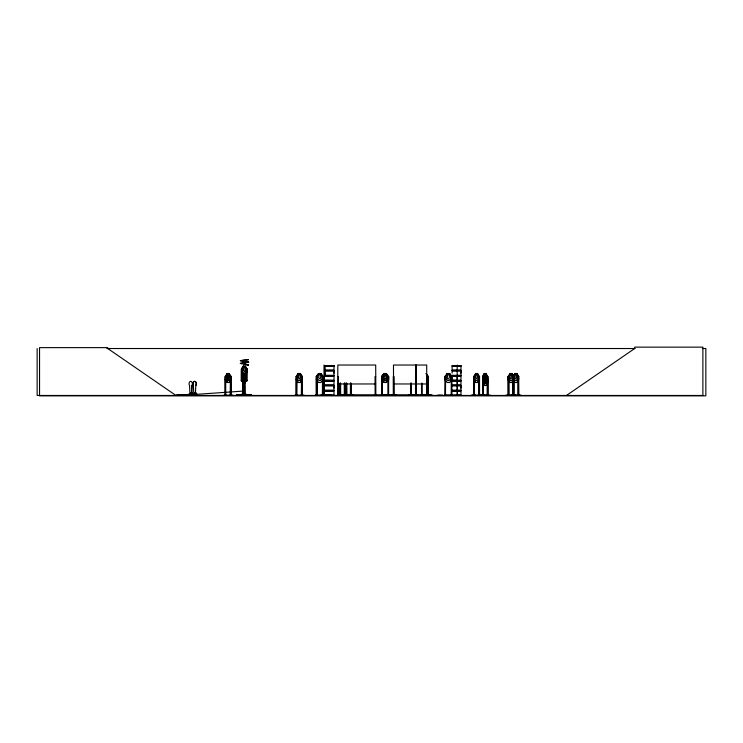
<?xml version="1.0" encoding="UTF-8"?>
<svg xmlns="http://www.w3.org/2000/svg" width="743" height="743" viewBox="0 0 743 743"><rect width="100%" height="100%" fill="white"/><g stroke="black" fill="none" stroke-linecap="round" stroke-linejoin="round"><path stroke-width="1.11" d="M325.137 375.308L325.137 370.961L333.997 370.961L333.988 375.308L325.137 375.308L325.146 373.135M333.988 388.032L333.988 385.849L325.137 385.849M333.988 373.135L333.988 370.961M460.957 388.032L460.957 385.849L452.106 385.849M460.957 373.135L460.957 370.961L452.106 370.961L452.115 373.135M453.759 395.452L460.855 395.369M244.076 394.607L244.094 395.462L236.079 395.304L236.618 395.137M251.394 395.462L251.422 394.672L252.007 395.434L236.125 395.23M243.137 376.376L243.063 395.462M244.967 379.478L244.298 382.506L243.518 382.506L242.85 379.478L243.593 376.506L244.419 376.302M191.016 392.963C193.672 393.716 189.446 392.898 191.527 393.381L191.88 385.431A2.368 1.653 -90 0 0 191.88 382.078A2.368 1.653 -90 0 0 189.539 382.078A2.368 1.653 -90 0 0 189.539 385.431L189.985 394.552M191.898 393.381L191.88 385.431M195.818 385.431L195.715 385.431A2.368 1.653 -90 0 0 195.715 382.078A2.368 1.653 -90 0 0 193.375 382.078A2.368 1.653 -90 0 0 193.375 385.431L193.477 385.431A2.368 1.653 -90 0 1 193.477 382.078A2.368 1.653 -90 0 1 195.818 382.078A2.368 1.653 -90 0 1 195.818 385.431L195.418 393.409C194.963 393.14 194.536 393.242 195.734 393.381M483.191 376.376L483.126 395.462L482.904 382.097M487.343 376.376L487.25 395.462M478.984 376.376L479.021 395.462M513.571 376.376L513.627 395.462M518.187 376.376L518.085 395.462M225.138 395.462L225.166 376.506L225.798 376.264M296.894 376.422L296.736 395.462M322.518 376.497L322.378 395.462M427.819 376.497L427.736 395.462M445.605 376.395L445.475 395.462M451.27 376.497L451.215 395.462M191.824 392.991L190.802 393.446M191.49 393.521L191.87 393.149L191.36 393.381M194.657 393.391L195.66 392.991M191.545 393.381L190.914 393.484L191.044 392.991M248.273 359.723L240.268 360.643L242.877 361.423M412.922 395.452L408.492 395.109L412.867 395.406M239.2 395.452L248.199 395.109M452.032 380.453L460.976 380.611M247.54 394.607L247.54 395.397M195.734 393.093L195.279 393.391M508.686 376.45L508.723 395.462M381.67 395.462L381.67 376.534L382.357 376.357M484.362 376.534L484.91 373.97L485.523 373.97L486.043 377.853L484.91 379.014L484.362 376.534L482.56 379.506L482.56 382.515L484.278 385.515L486.071 385.515L487.789 382.515L486.015 385.515M484.91 376.97L484.362 380.853L485.476 382.023L486.043 379.534L485.476 376.97L484.854 376.97M229.132 382.431L231.129 379.478L229.169 382.506L227.154 382.506L229.206 373.497L227.154 373.497L225.166 376.506L225.305 395.462L225.333 394.774M191.898 393.27L191.155 393.316M242.831 395.462L242.822 376.506L243.518 373.497L244.298 373.497L244.967 376.534L245.06 382.515L244.298 385.515M242.896 376.506L243.593 373.497M243.667 376.506L242.822 379.506L243.593 382.506M227.869 373.97L227.228 377.853L228.519 379.014L229.178 376.534L228.519 373.97L227.822 373.97M390.446 395.406L396.177 395.081M298.9 373.97L298.259 377.853L299.559 379.014L300.228 376.534L299.559 373.97L298.862 373.97M240.621 395.36L240.602 394.626M247.493 394.756L247.54 395.322M247.846 395.397L247.893 394.756M247.883 395.304C248.821 393.939 239.172 393.307 240.249 395.397M191.898 393.168L191.137 393.093M487.334 376.46L487.947 376.534L487.937 395.462M383.973 376.534L384.735 373.97L385.506 373.97L386.295 377.853L385.506 379.014L384.735 379.014L383.973 377.853M243.36 366.113L242.45 371.314L243.667 373.107L244.884 373.107L246.082 371.314L245.181 366.113M478.975 376.46L479.597 376.534M408.492 395.109L418.959 395.406M298.259 373.58L297.265 378.781L298.593 380.565L299.903 380.565L301.194 378.781L300.218 373.58L298.212 373.58L296.243 376.534L296.262 395.462M475.957 395.462L471.675 395.415L490.399 395.109M506.02 395.109L520.936 395.109M223.123 395.369L233.033 395.109M294.191 395.369L304.073 395.109M518.205 376.478L518.224 395.462M318.598 373.58L317.475 376.534L317.475 378.781L318.979 380.565L320.484 380.565L321.97 378.781L321.97 376.534L320.846 373.58L318.58 373.58L316.351 376.534L316.444 395.462M383.964 373.58L382.803 376.534L382.803 378.781L384.363 380.565L385.914 380.565L387.447 378.781L387.447 376.534L386.295 373.58L383.964 373.58L381.633 376.534L381.558 379.506L383.927 382.506L386.332 382.506L388.7 379.506L388.7 376.506L386.332 373.497L383.927 373.497L381.558 376.506M315.283 395.109L327.672 395.109M316.815 395.415L316.982 376.302M317.122 395.369L317.038 376.441L316.277 376.506L318.561 373.497L320.883 373.497L323.177 376.506L323.159 379.506L320.865 382.506L318.543 382.506L316.351 379.478M388.078 376.46L388.626 376.534L388.608 395.462M422.145 383.212L422.163 395.462L420.724 395.369L429.742 395.109M422.108 395.406L422.061 394.774M422.117 395.109L420.724 395.109M241.809 363.671L247.688 364.562M241.819 363.652L240.258 363.429L248.701 362.036M337.666 395.406L337.833 365.027L375.698 365.027L375.847 395.109M381.568 395.369L381.596 394.774M487.826 395.462L487.789 376.506L486.071 373.497L484.325 373.497L482.616 376.506L483.368 376.534M484.38 373.497L482.671 376.534L482.681 395.462L482.736 394.774L483.433 394.774M486.015 376.506L487.789 379.506L486.071 382.506L484.325 382.506L482.616 379.506L484.38 382.506M241.466 380.899L241.484 369.039L243.286 366.039L245.209 366.039L247.057 369.039L247.057 372.048L245.134 374.964M241.494 369.067L243.332 366.039M245.162 375.048L246.945 372.02M477.563 382.506L479.458 379.478L477.61 382.506L475.631 382.506L473.718 379.506L473.718 376.506L475.678 373.497L477.61 373.497L479.523 376.506L479.56 395.462M509.977 373.497L508.026 376.506L508.073 379.506L509.977 382.506M512.995 395.462L512.93 376.506L514.834 373.497L516.822 373.497M512.93 376.506L514.88 373.497M511.871 382.506L513.766 379.478M513.831 379.506L511.918 382.506L509.93 382.506M516.775 382.506L518.735 379.506L518.623 376.534L516.747 373.58L517.676 378.781L516.441 380.565L515.187 380.565L513.924 378.781L513.924 376.534L514.871 373.58L516.794 373.58M298.222 373.497L296.178 376.506L296.132 395.462M298.222 382.506L296.178 379.506L298.184 382.506L300.256 382.506L302.252 379.506L302.252 376.506L300.256 373.497L298.184 373.497M300.256 382.506L302.252 379.506M176.593 395.452L176.723 394.904L192.753 394.904L192.753 393.92L194.49 393.92L194.49 394.904M196.774 395.276L176.704 395.295L177.373 395.462M179.212 394.904L178.738 395.295M180.428 395.452L180.447 394.904M180.568 395.276L181.208 395.462M182.416 395.452L183.215 395.443L182.927 394.904M182.732 395.443L183.075 394.904M190.459 393.92L190.338 395.452M191.137 395.443L190.468 395.155M192.901 393.92L192.948 395.155L192.326 395.452M194.294 393.92L194.332 395.295M193.096 393.92L193.096 394.904L196.589 394.904L196.784 393.92L196.644 395.452M426.686 381.698L428.414 379.478M426.733 381.763L428.488 379.506L428.479 376.506L426.148 373.497M244.484 383.174L244.466 378.493L244.02 380.332C243.379 373.831 243.277 388.06 244.01 381.215L244.438 395.462M566.482 395.462L634.689 348.523L634.689 347.139L702.887 347.139L702.887 395.462L37.15 395.462L37.15 348.523M240.556 395.397L240.602 394.756M196.161 395.452L196.598 395.452M196.941 395.462L177.029 395.452M337.433 395.072L353.677 395.415L337.452 395.462M243.685 364.014L245.719 364.302M245.654 364.33L247.233 364.599M247.651 364.581L248.543 364.924L246.825 365.203L248.534 364.924M382.292 376.497L382.385 395.462M247.818 362.38L240.426 363.383L241.958 363.699M240.751 360.708L242.961 360.411M242.682 360.309L248.116 359.705M246.509 369.067L246.388 380.899M184.896 395.155L189.465 394.83M196.31 394.357L244.233 391.013M246.072 361.73L242.645 361.432M106.881 348.523L635.042 348.523M702.367 348.523L705.85 348.523L705.85 395.861L39.546 395.861L39.546 347.631L107.754 347.631L107.754 348.523L175.952 395.462M325.128 365.714L334.006 365.714M452.106 365.714L460.976 365.714M325.146 366.15L333.988 366.15M452.115 366.15L460.957 366.15M325.081 370.385L334.062 370.385M452.05 370.385L461.031 370.385M325.081 370.655L334.062 370.655M452.05 370.655L461.031 370.655M241.429 372.048L243.332 375.048M509.93 373.497L511.918 373.497M449.543 373.58L447.212 373.58L446.051 376.534L446.051 378.781L447.611 380.565L449.162 380.565L450.704 378.781L450.704 376.534L449.543 373.58L451.874 376.534L451.93 395.462L460.976 395.276L460.957 391.078L452.106 391.078M477.582 373.58L475.659 373.58L474.721 376.534L474.721 378.781L475.975 380.565L477.229 380.565L478.464 378.781L477.535 373.58M511.249 373.97L510.58 373.97L509.967 376.534L510.58 379.014L511.843 377.853L511.203 373.97M452.106 375.308L460.966 375.308L460.966 370.961M325.081 375.614L334.062 375.614M452.05 375.614L461.031 375.614M325.081 375.884L334.062 375.884M452.05 375.884L461.031 375.884M325.137 376.19L333.997 376.19L333.997 380.379L325.146 380.267L334.006 380.388M452.106 376.19L460.966 376.19L460.966 380.379L452.115 380.267L460.976 380.388M230.321 395.462L230.386 376.534L231.194 376.506L231.119 395.462M296.225 376.506L296.791 376.497M302.252 376.506L301.463 376.534L301.398 395.462M445.475 376.497L444.908 376.534L444.834 395.462M473.718 376.506L474.508 376.534L474.424 395.462M479.476 376.506L479.365 395.462M484.278 376.506L486.071 376.506M243.045 376.534L242.599 395.462M244.354 376.58L243.602 376.58L243.258 379.534L243.723 383.574L244.623 381.791L244.28 376.58M244.698 376.534L244.911 395.462M322.378 376.534L323.103 376.534L323.001 395.462M323.994 376.534L324.245 395.462M337.824 376.534L338.474 376.534L338.399 395.462M375.698 376.534L375.057 376.534L375.131 395.462M427.708 376.534L428.386 376.534L428.33 395.462L428.247 394.774M451.187 376.534L451.855 376.534M457.177 376.534L457.428 395.462M512.995 376.534L513.719 376.534L513.775 395.462L513.896 380.983M518.066 376.534L518.8 376.534M244.131 376.97L243.825 382.023L244.057 376.97M473.718 379.506L475.706 382.431M487.835 379.506L487.677 382.487M508.026 379.506L510.014 382.431M241.299 380.212L242.079 380.212L242.079 380.899L241.299 380.899L241.364 369.067L241.986 368.807L241.93 380.899M246.23 380.212L247.01 380.212L247.01 380.899L246.23 380.899L246.295 369.067L247.057 369.039L245.162 366.039M325.128 380.565L334.006 380.565M325.128 380.769L334.006 380.769L333.988 384.976L325.137 384.976M452.106 380.76L460.976 380.76L460.957 384.976L452.106 384.976M325.146 381.038L333.988 381.038M452.115 381.038L460.957 381.038M244.373 385.515L243.593 385.515L242.998 382.487M482.671 382.487L484.325 385.515M516.822 382.506L514.834 382.506L512.93 379.506L514.918 382.431M337.833 383.964L375.698 383.964M393.484 383.964L426.705 383.964M325.081 385.283L334.062 385.283M452.05 385.283L461.031 385.283M243.602 385.441L244.354 385.441M484.306 385.441L486.043 385.441M325.081 385.552L334.062 385.552M452.05 385.552L461.031 385.552M325.137 390.205L333.997 390.205L333.997 385.849M452.106 390.205L460.966 390.205L460.966 385.849M325.081 390.502L334.062 390.502M452.05 390.502L461.031 390.502M325.081 390.772L334.062 390.772M452.05 390.772L461.031 390.772M325.137 391.078L333.997 391.078L333.997 395.276L320.577 395.369L333.988 395.155M182.834 394.709L184.413 394.709M186.669 394.709L188.248 394.709M247.939 394.756L240.156 394.756L240.249 395.322M225.027 394.774L225.826 394.774L225.826 395.462M230.321 394.774L231.119 394.774M242.571 394.774L243.1 394.774M244.41 394.774L244.949 394.774M296.067 394.774L296.866 394.774L296.866 395.462M301.398 394.774L302.197 394.774M316.212 394.774L317.038 394.774M323.14 394.774L322.313 394.774L322.286 395.415M444.834 394.774L445.624 394.774L445.624 395.462M451.93 394.774L451.14 394.774L451.14 395.462M457.112 394.774L457.512 395.462M473.783 394.774L474.573 394.774L474.563 395.462M478.863 394.774L479.662 394.774L479.653 395.462M487.241 394.774L488.002 394.774M508.082 394.774L508.881 394.774M512.986 394.774L513.961 394.774M518.075 394.774L518.865 394.774L518.865 395.462L518.688 376.506L516.775 373.497M328.053 395.072L330.412 395.072M330.904 395.072L331.462 395.072M382.385 394.97L388.115 395.072M388.608 395.072L389.053 395.072M438.788 395.072L436.512 395.462M439.308 395.072L441.676 395.072M442.614 395.072L442.169 395.462M445.624 394.97L451.14 394.97M452.115 395.155L460.957 395.155M471.712 395.109L475.919 395.109M516.023 395.109L510.924 395.109L516.041 395.406M236.079 395.332L236.692 395.332L236.701 394.542L244.094 394.672M353.64 395.369L337.396 395.425L337.359 394.877L432.036 394.877L432.036 395.462M388.784 395.406L388.7 394.774M477.526 395.406L485.207 395.072L477.554 395.415M245.06 394.561L251.478 394.747M251.961 395.369L244.15 395.23M245.97 361.692L248.701 362.045M427.801 395.406L427.847 394.774M247.196 364.618L247.976 364.952M324.087 395.406L324.004 365.027M320.827 373.58L323.084 376.534M300.209 373.497L302.187 376.534L302.113 395.462L302.002 376.534M229.169 373.497L231.194 376.506M227.219 382.431L225.166 379.506L227.191 382.506M511.871 373.497L513.831 376.506M322.564 395.452L322.536 394.774M426.129 373.58L427.262 376.534L427.262 378.781M244.289 376.534C243.463 386.249 243.5 363.931 244.809 379.329M242.924 382.487L243.667 385.515M193.375 385.431L193.821 394.552M518.558 394.774L518.577 395.462M518.391 394.774L518.373 395.462M513.469 394.774L513.487 395.462M513.237 378.754L513.32 395.462M513.199 376.534L513.181 395.462M508.871 395.462L508.816 376.534L508.082 376.534L508.166 395.462L508.091 394.774M508.565 394.774L508.584 395.462M508.296 376.534L508.296 395.462M487.557 394.774L487.668 395.462M487.482 376.534L487.482 379.868M487.482 383.212L487.427 395.462M483.368 383.212L483.424 395.462M483.34 394.774L483.256 395.462M482.904 376.534L482.904 379.868M479.179 394.774L479.179 395.462M479.077 376.534L479.161 395.462M474.229 376.283L474.275 395.462M474.071 394.774L474.09 395.462M473.988 376.534L473.988 395.462M473.765 376.506L473.885 395.462M457.186 365.027L457.177 395.462M444.983 394.774L444.983 395.462M430.652 394.877L430.652 395.462M430.021 394.877L430.021 395.462M428.414 394.774L428.46 395.462M426.946 395.462L426.9 376.534L426.491 395.462M426.714 376.534L426.723 395.462M426.696 395.462L426.705 365.027L393.484 365.027L393.567 395.462M422.219 394.774L422.265 395.462M421.643 394.774L421.652 395.462M421.522 383.212L421.522 395.462M416.386 394.774L416.386 395.462M416.312 395.462L416.256 376.534L415.541 376.534L415.495 395.462M416.117 365.027L416.136 395.462M415.922 376.534L415.922 395.462M415.866 365.027L415.764 395.462L415.671 383.212M411.418 394.774L411.418 395.462M411.362 383.212L411.269 395.462M411.213 383.212L411.102 395.462M410.935 394.774L410.963 395.462M410.86 383.212L410.86 395.462M410.703 383.212L410.703 395.462M393.911 394.774L393.911 395.462L393.864 376.534L393.288 376.534L393.298 395.462M393.669 376.534L393.716 395.462M393.242 394.774L393.242 395.462M388.06 394.774L388.06 395.462M387.92 376.283L387.911 395.462M386.332 373.497L386.332 382.506M383.927 373.497L383.927 382.506M382.236 394.774L382.236 395.462M374.983 394.774L374.983 395.462M351.077 383.212L351.123 395.462M350.9 383.212L350.947 395.462M350.715 394.774L350.798 395.462M350.631 383.212L350.585 395.462M350.455 383.212L350.408 395.462M346.721 383.212L346.777 395.462M346.544 383.212L346.6 395.462M346.387 394.774L346.47 395.462M346.284 383.212L346.359 395.462M346.099 383.212L346.099 395.462L346.052 394.774M345.003 394.774L345.003 395.462M344.956 383.212L344.826 395.462L344.78 383.212M344.511 383.212L344.594 395.462M344.464 394.774L344.464 395.462M344.334 383.212L344.288 395.462M340.656 394.774L340.656 395.462L340.6 383.212M340.424 383.212L340.47 395.462M340.238 394.774L340.322 395.462M340.164 383.212L340.164 395.462M339.978 383.212L339.932 395.462M338.734 394.877L338.734 395.462M338.548 394.774L338.548 395.462M338.102 394.877L338.102 395.462M337.907 394.774L337.898 395.462M322.917 394.774L322.908 395.462M316.277 376.506L316.286 395.462M301.918 394.774L301.899 395.462M301.695 394.774L301.677 395.462M301.602 376.283L301.528 395.462M296.671 376.534L296.587 395.462M246.945 369.067L246.852 380.899M246.797 369.067L246.713 380.899M246.527 380.212L246.555 380.899M244.763 376.283L244.698 378.754M244.698 383.212L244.679 395.462M244.651 385.441L244.651 395.462M242.803 376.534L242.803 395.462M241.865 369.067L241.763 380.899M241.605 380.212L241.624 380.899M230.924 376.534L230.989 395.462M230.822 394.774L230.841 395.462M230.627 394.774L230.599 395.462M230.544 376.283L230.46 395.462M225.742 376.283L225.696 395.462M225.528 394.774L225.547 395.462M195.92 394.904L195.92 392.833L195.037 392.833L195.037 394.904M195.799 392.833L195.799 394.904M195.158 392.833L195.158 394.904M192.084 394.904L192.084 392.833L191.202 392.833L191.202 394.904M191.963 392.833L191.963 394.904M191.322 392.833L191.322 394.904M190.654 394.904L190.654 393.92L189.066 393.92L189.066 395.155M189.261 393.92L189.4 395.155M243.602 373.58L243.258 378.781L244.168 380.565L244.623 376.534L244.28 373.58L243.528 373.58M483.851 378.521L484.761 380.797L483.814 383.137L485.049 381.215L486.284 383.137L485.355 380.778L486.247 378.531L485.068 380.332L483.851 378.521M243.955 366.503L243.37 370.385L244.568 371.556L245.181 369.067L244.568 366.503L243.908 366.503M476.272 373.97L475.669 377.853L476.904 379.014L477.545 376.534L476.904 373.97L476.272 373.97M515.484 373.97L514.871 377.853L516.106 379.014L516.747 376.534L516.106 373.97L515.484 373.97M319.341 373.97L318.608 377.853L320.084 379.014L320.855 376.534L320.084 373.97L319.323 373.97M484.352 373.58L483.507 378.781L484.64 380.565L485.764 380.565L486.879 378.781L486.879 376.534L486.043 373.58L484.352 373.58M484.352 376.58L483.507 381.791L484.64 383.574L485.764 383.574L486.879 381.791L486.879 379.534L486.043 376.58L484.306 376.58M447.983 373.97L447.221 377.853L447.983 379.014L448.753 379.014L449.552 376.534L448.753 373.97L447.983 373.97M509.967 373.58L509.02 378.781L510.283 380.565L511.537 380.565L512.772 378.781L512.772 376.534L511.843 373.58L509.967 373.58M227.219 373.58L226.243 378.781L227.553 380.565L228.863 380.565L230.144 378.781L230.144 376.534L229.178 373.58L227.182 373.58M447.175 373.497L444.806 376.506L444.806 379.506L447.175 382.506L449.58 382.506L451.948 379.506L451.948 376.506L449.58 373.497L447.175 373.497M248.199 361.99L247.716 362.333L248.227 362.008M334.006 365.881L325.128 365.872L325.146 370.088L333.997 370.088L333.997 365.89M460.976 365.881L452.106 365.881L452.115 370.088L460.966 370.088L460.966 365.89"/></g></svg>
